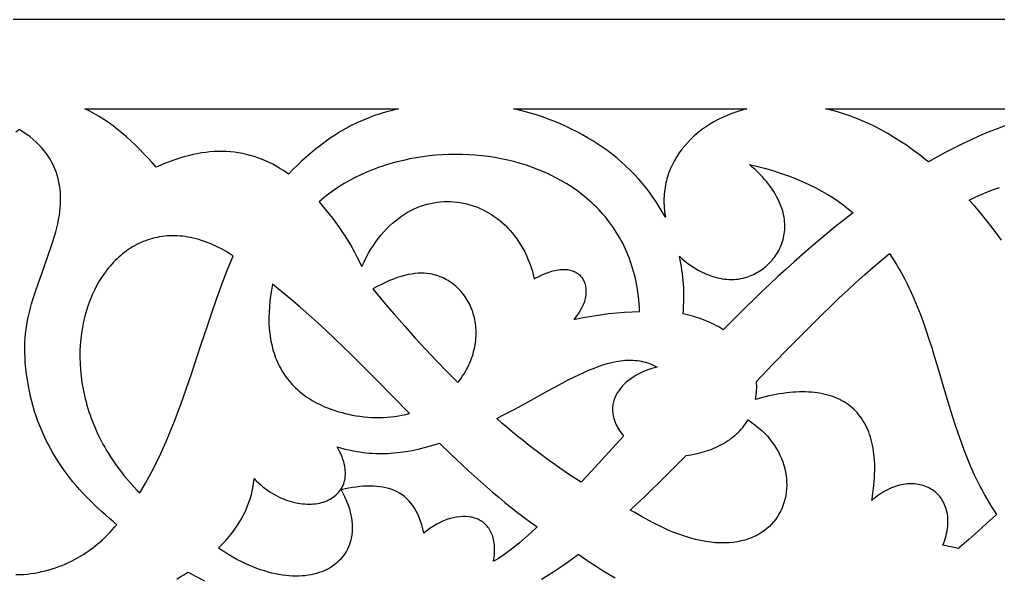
# Model space of a CAD drawing. Extents: x -105 to 105, y -148 to 149.
# Drawn here: x -3.26 to 30.36, y -68.78 to -49.61 of the extents above; entities that cross this region are included whole.
import ezdxf

# ---------------------------------------------------------------- set-up
doc = ezdxf.new("R2010")
doc.units = 0
doc.header["$MEASUREMENT"] = 0
doc.layers.add('LAYER_1', color=18, linetype='CONTINUOUS')

msp = doc.modelspace()

# ---------------------------------------------------------------- linework, layer by layer
at = {"layer": 'LAYER_1'}
for points in [[(64.584, -49.611), (-51.868, -49.611)], [(30.609, -53.248), (30.308, -53.361), (30.009, -53.481), (29.711, -53.608), (29.414, -53.741), (29.118, -53.882), (28.825, -54.029), (28.532, -54.181), (28.241, -54.34), (27.951, -54.505), (27.845, -54.42), (27.628, -54.248), (27.41, -54.085), (27.193, -53.93), (26.975, -53.785), (26.757, -53.648), (26.54, -53.519), (26.324, -53.399), (26.107, -53.288), (25.892, -53.184), (25.677, -53.088), (25.464, -53.001), (25.251, -52.921), (25.039, -52.848), (24.829, -52.784), (24.621, -52.726), (24.414, -52.676), (32.748, -52.676)], [(-3.397, -68.675), (-3.264, -68.684), (-3.132, -68.675), (-3.001, -68.663), (-2.873, -68.647), (-2.747, -68.629), (-2.622, -68.607), (-2.5, -68.581), (-2.379, -68.553), (-2.26, -68.522), (-2.143, -68.488), (-2.029, -68.45), (-1.915, -68.41), (-1.804, -68.367), (-1.695, -68.321), (-1.587, -68.272), (-1.481, -68.221), (-1.376, -68.167), (-1.274, -68.11), (-1.173, -68.05), (-1.073, -67.988), (-0.975, -67.924), (-0.879, -67.857), (-0.785, -67.787), (-0.692, -67.715), (-0.6, -67.641), (-0.51, -67.565), (-0.421, -67.486), (-0.334, -67.405), (-0.248, -67.322), (-0.164, -67.236), (-0.081, -67.149), (0.001, -67.059), (0.081, -66.968), (-0.034, -66.873), (-0.176, -66.755), (-0.315, -66.635), (-0.451, -66.514), (-0.584, -66.392), (-0.714, -66.268), (-0.841, -66.142), (-0.966, -66.015), (-1.087, -65.886), (-1.205, -65.756), (-1.319, -65.624), (-1.431, -65.49), (-1.539, -65.355), (-1.644, -65.217), (-1.746, -65.078), (-1.844, -64.937), (-1.939, -64.793), (-2.031, -64.648), (-2.119, -64.501), (-2.203, -64.352), (-2.284, -64.2), (-2.361, -64.047), (-2.435, -63.891), (-2.505, -63.733), (-2.571, -63.572), (-2.634, -63.409), (-2.693, -63.244), (-2.747, -63.077), (-2.799, -62.907), (-2.846, -62.734), (-2.889, -62.559), (-2.928, -62.381), (-2.963, -62.201), (-2.998, -61.994), (-3.027, -61.794), (-3.05, -61.601), (-3.067, -61.415), (-3.078, -61.234), (-3.084, -61.059), (-3.085, -60.889), (-3.08, -60.724), (-3.071, -60.563), (-3.057, -60.406), (-3.039, -60.252), (-3.017, -60.101), (-2.991, -59.953), (-2.961, -59.807), (-2.928, -59.662), (-2.892, -59.519), (-2.853, -59.377), (-2.811, -59.235), (-2.767, -59.093), (-2.72, -58.95), (-2.62, -58.663), (-2.515, -58.368), (-2.291, -57.745), (-2.177, -57.41), (-2.12, -57.235), (-2.063, -57.054), (-2.021, -56.91), (-1.984, -56.767), (-1.951, -56.626), (-1.923, -56.487), (-1.899, -56.349), (-1.881, -56.214), (-1.867, -56.08), (-1.858, -55.948), (-1.854, -55.818), (-1.856, -55.69), (-1.862, -55.564), (-1.873, -55.439), (-1.89, -55.317), (-1.912, -55.197), (-1.939, -55.078), (-1.972, -54.962), (-2.01, -54.848), (-2.053, -54.736), (-2.102, -54.626), (-2.156, -54.518), (-2.216, -54.412), (-2.282, -54.308), (-2.354, -54.207), (-2.431, -54.107), (-2.514, -54.01), (-2.603, -53.915), (-2.698, -53.823), (-2.799, -53.732), (-2.906, -53.644), (-3.019, -53.559), (-3.139, -53.475), (-3.264, -53.394), (-3.39, -53.475)], [(30.456, -57.194), (30.276, -56.944), (30.095, -56.703), (29.912, -56.471), (29.728, -56.246), (29.542, -56.029), (29.355, -55.82), (29.561, -55.719), (29.768, -55.624), (29.975, -55.535), (30.182, -55.453), (30.389, -55.377)], [(14.66, -68.845), (14.871, -68.715), (15.082, -68.579), (15.294, -68.437), (15.506, -68.29), (15.717, -68.136), (15.93, -67.977), (16.074, -68.082), (16.217, -68.184), (16.359, -68.282), (16.5, -68.376), (16.641, -68.466), (16.78, -68.553), (16.918, -68.636), (17.055, -68.716), (17.191, -68.793)], [(2.134, -68.841), (2.256, -68.765), (2.379, -68.687), (2.522, -68.596), (2.803, -68.749), (3.088, -68.901)]]:
    msp.add_lwpolyline(points, dxfattribs=at)
for points in [[(-1.02, -52.676), (9.746, -52.676), (9.614, -52.708), (9.483, -52.742), (9.351, -52.779), (9.221, -52.817), (9.091, -52.858), (8.962, -52.901), (8.833, -52.947), (8.705, -52.995), (8.509, -53.074), (8.316, -53.161), (8.128, -53.254), (7.942, -53.354), (7.76, -53.459), (7.582, -53.57), (7.407, -53.686), (7.235, -53.807), (7.067, -53.933), (6.902, -54.063), (6.739, -54.197), (6.58, -54.335), (6.424, -54.477), (6.27, -54.621), (6.119, -54.768), (5.971, -54.918), (5.922, -54.885), (5.801, -54.802), (5.678, -54.725), (5.554, -54.652), (5.429, -54.584), (5.303, -54.52), (5.177, -54.462), (5.049, -54.408), (4.92, -54.36), (4.789, -54.316), (4.658, -54.277), (4.525, -54.243), (4.392, -54.214), (4.257, -54.19), (4.121, -54.17), (3.983, -54.156), (3.844, -54.147), (3.704, -54.142), (3.562, -54.143), (3.42, -54.149), (3.275, -54.159), (3.13, -54.175), (2.982, -54.196), (2.834, -54.222), (2.684, -54.253), (2.532, -54.289), (2.379, -54.33), (2.224, -54.377), (2.067, -54.428), (1.909, -54.485), (1.749, -54.547), (1.588, -54.614), (1.425, -54.687), (1.284, -54.524), (1.141, -54.366), (0.997, -54.212), (0.852, -54.062), (0.705, -53.917), (0.557, -53.777), (0.407, -53.642), (0.256, -53.511), (0.103, -53.387), (-0.052, -53.267), (-0.209, -53.153), (-0.367, -53.045), (-0.527, -52.944), (-0.69, -52.848), (-0.854, -52.759)], [(13.702, -52.676), (21.72, -52.676), (21.543, -52.724), (21.37, -52.778), (21.202, -52.838), (21.038, -52.903), (20.879, -52.974), (20.725, -53.05), (20.576, -53.131), (20.432, -53.217), (20.293, -53.309), (20.16, -53.404), (20.032, -53.505), (19.91, -53.609), (19.794, -53.718), (19.684, -53.832), (19.58, -53.949), (19.483, -54.07), (19.392, -54.194), (19.307, -54.322), (19.23, -54.454), (19.16, -54.588), (19.096, -54.726), (19.041, -54.867), (19.015, -54.938), (18.992, -55.01), (18.971, -55.083), (18.951, -55.156), (18.934, -55.23), (18.918, -55.305), (18.905, -55.38), (18.893, -55.455), (18.884, -55.531), (18.876, -55.608), (18.871, -55.685), (18.868, -55.763), (18.866, -55.841), (18.867, -55.92), (18.87, -55.999), (18.876, -56.079), (18.883, -56.158), (18.892, -56.239), (18.904, -56.319), (18.918, -56.4), (18.905, -56.4), (18.81, -56.222), (18.709, -56.048), (18.602, -55.877), (18.49, -55.71), (18.373, -55.547), (18.25, -55.387), (18.122, -55.232), (17.99, -55.08), (17.852, -54.932), (17.71, -54.787), (17.564, -54.647), (17.413, -54.511), (17.258, -54.378), (17.099, -54.25), (16.935, -54.126), (16.769, -54.006), (16.598, -53.89), (16.424, -53.778), (16.247, -53.671), (16.066, -53.567), (15.883, -53.468), (15.696, -53.374), (15.507, -53.284), (15.315, -53.198), (15.12, -53.117), (14.924, -53.04), (14.725, -52.968), (14.524, -52.9), (14.321, -52.837), (14.116, -52.779), (13.91, -52.725)], [(7.022, -55.874), (7.268, -56.175), (7.478, -56.441), (7.572, -56.565), (7.661, -56.685), (7.746, -56.805), (7.827, -56.924), (7.907, -57.045), (7.985, -57.169), (8.063, -57.299), (8.143, -57.437), (8.225, -57.583), (8.31, -57.74), (8.495, -58.093), (8.567, -57.937), (8.642, -57.787), (8.721, -57.643), (8.802, -57.505), (8.886, -57.373), (8.972, -57.247), (9.061, -57.127), (9.153, -57.012), (9.247, -56.903), (9.343, -56.8), (9.441, -56.702), (9.54, -56.61), (9.642, -56.523), (9.746, -56.443), (9.851, -56.367), (9.957, -56.297), (10.065, -56.232), (10.174, -56.173), (10.284, -56.119), (10.395, -56.07), (10.507, -56.027), (10.62, -55.988), (10.733, -55.955), (10.847, -55.927), (10.961, -55.904), (11.076, -55.886), (11.19, -55.873), (11.305, -55.865), (11.419, -55.862), (11.533, -55.864), (11.647, -55.87), (11.76, -55.881), (11.873, -55.898), (11.985, -55.918), (12.096, -55.944), (12.206, -55.974), (12.316, -56.008), (12.424, -56.047), (12.53, -56.091), (12.635, -56.139), (12.739, -56.191), (12.841, -56.248), (12.941, -56.309), (13.039, -56.375), (13.135, -56.444), (13.229, -56.518), (13.321, -56.596), (13.41, -56.678), (13.497, -56.765), (13.581, -56.855), (13.662, -56.949), (13.74, -57.047), (13.816, -57.149), (13.888, -57.255), (13.957, -57.365), (14.023, -57.479), (14.085, -57.596), (14.143, -57.717), (14.198, -57.842), (14.249, -57.97), (14.296, -58.102), (14.338, -58.238), (14.377, -58.377), (14.411, -58.519), (14.489, -58.476), (14.565, -58.437), (14.64, -58.4), (14.713, -58.367), (14.784, -58.337), (14.854, -58.31), (14.922, -58.286), (14.988, -58.265), (15.053, -58.247), (15.115, -58.231), (15.177, -58.219), (15.236, -58.209), (15.294, -58.202), (15.35, -58.197), (15.405, -58.196), (15.457, -58.196), (15.508, -58.199), (15.557, -58.204), (15.605, -58.212), (15.65, -58.221), (15.694, -58.233), (15.736, -58.247), (15.776, -58.263), (15.815, -58.281), (15.851, -58.301), (15.886, -58.323), (15.919, -58.347), (15.95, -58.372), (15.979, -58.399), (16.007, -58.428), (16.032, -58.458), (16.056, -58.489), (16.078, -58.522), (16.097, -58.557), (16.115, -58.592), (16.131, -58.629), (16.146, -58.667), (16.158, -58.707), (16.168, -58.747), (16.176, -58.788), (16.183, -58.83), (16.187, -58.873), (16.19, -58.917), (16.19, -58.962), (16.185, -59.053), (16.172, -59.146), (16.151, -59.241), (16.122, -59.337), (16.084, -59.434), (16.038, -59.532), (15.984, -59.629), (15.922, -59.725), (15.851, -59.82), (15.771, -59.913), (16.083, -59.852), (16.386, -59.799), (16.681, -59.754), (16.968, -59.717), (17.247, -59.687), (17.517, -59.665), (17.779, -59.65), (18.032, -59.642), (18.026, -59.509), (18.017, -59.377), (18.006, -59.247), (17.992, -59.119), (17.976, -58.992), (17.957, -58.868), (17.936, -58.745), (17.912, -58.623), (17.886, -58.504), (17.857, -58.386), (17.826, -58.269), (17.793, -58.155), (17.758, -58.042), (17.72, -57.931), (17.681, -57.821), (17.639, -57.714), (17.595, -57.608), (17.549, -57.503), (17.5, -57.401), (17.45, -57.3), (17.398, -57.2), (17.344, -57.103), (17.287, -57.007), (17.229, -56.912), (17.169, -56.82), (17.108, -56.729), (17.044, -56.64), (16.979, -56.552), (16.912, -56.466), (16.843, -56.382), (16.772, -56.299), (16.7, -56.219), (16.627, -56.139), (16.551, -56.062), (16.474, -55.986), (16.396, -55.911), (16.316, -55.839), (16.235, -55.768), (16.152, -55.699), (16.068, -55.631), (15.982, -55.565), (15.896, -55.5), (15.808, -55.438), (15.718, -55.376), (15.628, -55.317), (15.536, -55.259), (15.349, -55.148), (15.158, -55.044), (14.962, -54.946), (14.763, -54.855), (14.56, -54.77), (14.353, -54.691), (14.144, -54.619), (13.932, -54.554), (13.717, -54.494), (13.5, -54.441), (13.28, -54.395), (13.059, -54.355), (12.837, -54.321), (12.613, -54.293), (12.388, -54.272), (12.162, -54.257), (11.936, -54.248), (11.709, -54.246), (11.483, -54.25), (11.257, -54.26), (11.031, -54.276), (10.806, -54.298), (10.582, -54.327), (10.36, -54.361), (10.138, -54.402), (9.919, -54.449), (9.702, -54.502), (9.487, -54.561), (9.275, -54.626), (9.065, -54.697), (8.859, -54.774), (8.656, -54.857), (8.457, -54.947), (8.261, -55.042), (8.07, -55.143), (7.883, -55.25), (7.7, -55.363), (7.523, -55.482), (7.35, -55.607), (7.266, -55.671), (7.184, -55.737), (7.102, -55.805)], [(25.366, -56.25), (25.07, -56.48), (24.776, -56.713), (24.485, -56.95), (24.196, -57.191), (23.908, -57.436), (23.623, -57.683), (23.341, -57.933), (23.06, -58.186), (22.782, -58.441), (22.506, -58.698), (22.233, -58.957), (21.961, -59.217), (21.693, -59.479), (21.427, -59.741), (21.163, -60.005), (20.902, -60.268), (20.826, -60.221), (20.748, -60.175), (20.669, -60.131), (20.589, -60.089), (20.506, -60.049), (20.423, -60.01), (20.338, -59.973), (20.252, -59.938), (20.164, -59.905), (20.076, -59.873), (19.986, -59.844), (19.895, -59.816), (19.804, -59.79), (19.711, -59.766), (19.523, -59.723), (19.534, -59.592), (19.543, -59.462), (19.548, -59.333), (19.551, -59.205), (19.552, -59.078), (19.55, -58.952), (19.545, -58.827), (19.538, -58.703), (19.529, -58.58), (19.517, -58.458), (19.503, -58.337), (19.487, -58.217), (19.468, -58.098), (19.447, -57.98), (19.423, -57.863), (19.398, -57.747), (19.482, -57.825), (19.577, -57.905), (19.682, -57.986), (19.796, -58.067), (19.918, -58.145), (20.048, -58.221), (20.185, -58.291), (20.256, -58.325), (20.328, -58.356), (20.401, -58.386), (20.476, -58.413), (20.552, -58.439), (20.628, -58.462), (20.706, -58.483), (20.785, -58.5), (20.864, -58.515), (20.944, -58.527), (21.024, -58.536), (21.105, -58.542), (21.186, -58.543), (21.268, -58.541), (21.349, -58.536), (21.431, -58.526), (21.512, -58.512), (21.594, -58.493), (21.653, -58.477), (21.711, -58.459), (21.77, -58.439), (21.828, -58.416), (21.885, -58.392), (21.942, -58.366), (21.998, -58.338), (22.053, -58.308), (22.107, -58.277), (22.161, -58.243), (22.214, -58.208), (22.265, -58.171), (22.316, -58.132), (22.365, -58.091), (22.414, -58.049), (22.46, -58.005), (22.506, -57.96), (22.55, -57.913), (22.593, -57.865), (22.634, -57.815), (22.673, -57.763), (22.71, -57.71), (22.746, -57.656), (22.78, -57.6), (22.812, -57.543), (22.842, -57.485), (22.87, -57.425), (22.896, -57.364), (22.919, -57.302), (22.941, -57.239), (22.96, -57.175), (22.976, -57.109), (22.99, -57.042), (23.002, -56.974), (23.01, -56.905), (23.016, -56.836), (23.02, -56.765), (23.02, -56.693), (23.018, -56.62), (23.012, -56.547), (23.004, -56.472), (22.992, -56.397), (22.978, -56.321), (22.959, -56.244), (22.938, -56.166), (22.913, -56.088), (22.885, -56.009), (22.853, -55.929), (22.818, -55.849), (22.779, -55.768), (22.736, -55.687), (22.689, -55.605), (22.638, -55.523), (22.584, -55.44), (22.525, -55.356), (22.462, -55.273), (22.396, -55.189), (22.324, -55.104), (22.249, -55.02), (22.169, -54.935), (22.085, -54.849), (21.996, -54.764), (21.903, -54.678), (21.804, -54.593), (22.091, -54.661), (22.369, -54.734), (22.637, -54.812), (22.895, -54.896), (23.145, -54.984), (23.387, -55.077), (23.619, -55.175), (23.844, -55.277), (24.06, -55.384), (24.269, -55.496), (24.47, -55.611), (24.663, -55.731), (24.849, -55.855), (25.028, -55.983), (25.2, -56.115)], [(0.78, -65.79), (0.864, -65.878), (0.932, -65.763), (1.063, -65.541), (1.19, -65.313), (1.313, -65.081), (1.432, -64.845), (1.548, -64.605), (1.66, -64.361), (1.769, -64.113), (1.874, -63.863), (1.977, -63.61), (2.078, -63.355), (2.176, -63.097), (2.272, -62.838), (2.366, -62.577), (2.458, -62.314), (2.639, -61.787), (2.815, -61.259), (2.989, -60.732), (3.162, -60.209), (3.336, -59.692), (3.512, -59.183), (3.602, -58.933), (3.693, -58.685), (3.786, -58.441), (3.88, -58.201), (3.977, -57.964), (4.075, -57.732), (3.974, -57.667), (3.873, -57.605), (3.772, -57.547), (3.672, -57.492), (3.573, -57.441), (3.474, -57.393), (3.375, -57.348), (3.277, -57.306), (3.18, -57.267), (3.083, -57.232), (2.987, -57.199), (2.892, -57.17), (2.797, -57.144), (2.703, -57.121), (2.609, -57.101), (2.517, -57.083), (2.424, -57.069), (2.333, -57.058), (2.243, -57.049), (2.153, -57.043), (2.064, -57.04), (1.975, -57.04), (1.888, -57.043), (1.801, -57.048), (1.716, -57.056), (1.631, -57.066), (1.547, -57.079), (1.464, -57.095), (1.382, -57.113), (1.301, -57.134), (1.22, -57.157), (1.141, -57.182), (1.063, -57.21), (0.986, -57.24), (0.909, -57.273), (0.834, -57.307), (0.76, -57.344), (0.687, -57.384), (0.615, -57.425), (0.545, -57.469), (0.475, -57.514), (0.407, -57.562), (0.339, -57.612), (0.273, -57.664), (0.208, -57.718), (0.145, -57.774), (0.082, -57.831), (0.021, -57.891), (-0.039, -57.952), (-0.097, -58.016), (-0.155, -58.081), (-0.211, -58.147), (-0.265, -58.216), (-0.318, -58.286), (-0.37, -58.358), (-0.421, -58.431), (-0.47, -58.506), (-0.517, -58.583), (-0.563, -58.661), (-0.608, -58.74), (-0.693, -58.904), (-0.771, -59.073), (-0.844, -59.247), (-0.91, -59.426), (-0.969, -59.61), (-1.022, -59.798), (-1.068, -59.991), (-1.107, -60.187), (-1.139, -60.387), (-1.164, -60.591), (-1.181, -60.797), (-1.191, -61.007), (-1.193, -61.219), (-1.188, -61.433), (-1.174, -61.649), (-1.152, -61.867), (-1.139, -61.977), (-1.123, -62.087), (-1.105, -62.197), (-1.084, -62.308), (-1.062, -62.418), (-1.038, -62.529), (-1.011, -62.64), (-0.982, -62.752), (-0.951, -62.863), (-0.918, -62.975), (-0.883, -63.086), (-0.845, -63.198), (-0.805, -63.309), (-0.763, -63.421), (-0.718, -63.532), (-0.671, -63.643), (-0.622, -63.754), (-0.571, -63.865), (-0.517, -63.976), (-0.461, -64.086), (-0.402, -64.196), (-0.341, -64.306), (-0.277, -64.415), (-0.211, -64.524), (-0.143, -64.633), (-0.072, -64.741), (0.002, -64.849), (0.078, -64.956), (0.157, -65.062), (0.238, -65.168), (0.322, -65.274), (0.408, -65.378), (0.497, -65.482), (0.589, -65.585), (0.683, -65.688)], [(22.047, -62.051), (22.613, -61.457), (23.181, -60.869), (23.465, -60.579), (23.75, -60.291), (24.035, -60.006), (24.32, -59.724), (24.606, -59.447), (24.891, -59.174), (25.178, -58.906), (25.464, -58.643), (25.751, -58.385), (26.038, -58.134), (26.325, -57.889), (26.612, -57.651), (26.695, -57.774), (26.775, -57.898), (26.853, -58.023), (26.928, -58.149), (27.001, -58.276), (27.071, -58.405), (27.14, -58.535), (27.207, -58.666), (27.271, -58.798), (27.334, -58.931), (27.454, -59.201), (27.568, -59.474), (27.676, -59.75), (27.778, -60.03), (27.877, -60.312), (27.971, -60.597), (28.063, -60.885), (28.152, -61.174), (28.239, -61.464), (28.412, -62.049), (28.585, -62.637), (28.674, -62.931), (28.766, -63.225), (28.86, -63.518), (28.958, -63.811), (29.061, -64.102), (29.168, -64.392), (29.281, -64.68), (29.401, -64.966), (29.528, -65.25), (29.594, -65.391), (29.662, -65.531), (29.733, -65.67), (29.805, -65.809), (29.88, -65.947), (29.957, -66.084), (30.037, -66.22), (30.119, -66.355), (30.204, -66.489), (30.292, -66.622), (30.267, -66.645), (29.952, -66.931), (29.645, -67.206), (29.336, -67.478), (29.018, -67.753), (28.982, -67.784), (28.716, -67.726), (28.45, -67.672), (28.483, -67.587), (28.512, -67.503), (28.537, -67.42), (28.559, -67.339), (28.578, -67.259), (28.593, -67.181), (28.605, -67.104), (28.614, -67.029), (28.62, -66.955), (28.623, -66.882), (28.623, -66.811), (28.619, -66.742), (28.613, -66.675), (28.604, -66.609), (28.593, -66.544), (28.578, -66.482), (28.562, -66.421), (28.542, -66.362), (28.52, -66.305), (28.496, -66.25), (28.469, -66.196), (28.44, -66.145), (28.409, -66.095), (28.375, -66.048), (28.34, -66.002), (28.302, -65.959), (28.263, -65.917), (28.222, -65.878), (28.178, -65.841), (28.133, -65.806), (28.087, -65.773), (28.038, -65.743), (27.988, -65.714), (27.937, -65.688), (27.884, -65.665), (27.829, -65.644), (27.774, -65.625), (27.717, -65.608), (27.659, -65.595), (27.599, -65.583), (27.539, -65.574), (27.478, -65.568), (27.415, -65.564), (27.352, -65.563), (27.288, -65.565), (27.223, -65.569), (27.158, -65.576), (27.092, -65.586), (27.025, -65.598), (26.958, -65.613), (26.891, -65.632), (26.823, -65.653), (26.755, -65.677), (26.686, -65.704), (26.617, -65.734), (26.549, -65.766), (26.48, -65.802), (26.411, -65.842), (26.342, -65.884), (26.274, -65.929), (26.206, -65.977), (26.138, -66.029), (26.07, -66.084), (26.003, -66.142), (26.026, -66.004), (26.046, -65.869), (26.064, -65.736), (26.078, -65.605), (26.09, -65.477), (26.099, -65.352), (26.105, -65.229), (26.108, -65.109), (26.108, -64.991), (26.106, -64.876), (26.101, -64.763), (26.093, -64.653), (26.082, -64.545), (26.069, -64.44), (26.053, -64.338), (26.034, -64.238), (26.012, -64.141), (25.988, -64.047), (25.962, -63.955), (25.932, -63.865), (25.9, -63.779), (25.866, -63.695), (25.829, -63.613), (25.79, -63.534), (25.748, -63.458), (25.703, -63.384), (25.656, -63.313), (25.607, -63.245), (25.555, -63.179), (25.5, -63.116), (25.444, -63.056), (25.385, -62.998), (25.323, -62.943), (25.259, -62.89), (25.193, -62.84), (25.125, -62.793), (25.054, -62.749), (24.981, -62.707), (24.906, -62.668), (24.829, -62.632), (24.749, -62.598), (24.667, -62.567), (24.583, -62.539), (24.497, -62.513), (24.409, -62.49), (24.318, -62.47), (24.226, -62.452), (24.131, -62.438), (24.034, -62.426), (23.935, -62.416), (23.835, -62.41), (23.732, -62.406), (23.627, -62.405), (23.52, -62.407), (23.412, -62.411), (23.301, -62.418), (23.188, -62.428), (23.074, -62.441), (22.958, -62.456), (22.84, -62.475), (22.719, -62.496), (22.598, -62.52), (22.474, -62.546), (22.349, -62.576), (22.017, -62.664), (22.029, -62.584), (22.039, -62.505), (22.046, -62.427), (22.051, -62.35), (22.054, -62.273), (22.054, -62.198), (22.052, -62.124)], [(11.793, -62.082), (11.849, -62.008), (11.903, -61.933), (11.954, -61.858), (12.002, -61.783), (12.047, -61.707), (12.089, -61.631), (12.129, -61.555), (12.166, -61.479), (12.2, -61.403), (12.232, -61.326), (12.261, -61.25), (12.287, -61.173), (12.311, -61.097), (12.332, -61.021), (12.351, -60.945), (12.367, -60.869), (12.381, -60.793), (12.393, -60.718), (12.402, -60.643), (12.409, -60.568), (12.413, -60.494), (12.416, -60.42), (12.416, -60.347), (12.413, -60.275), (12.409, -60.203), (12.402, -60.131), (12.393, -60.061), (12.383, -59.991), (12.37, -59.922), (12.355, -59.853), (12.338, -59.786), (12.319, -59.72), (12.298, -59.654), (12.275, -59.59), (12.25, -59.526), (12.223, -59.464), (12.195, -59.403), (12.164, -59.343), (12.132, -59.284), (12.098, -59.227), (12.063, -59.171), (12.025, -59.116), (11.986, -59.063), (11.946, -59.011), (11.904, -58.96), (11.86, -58.912), (11.814, -58.865), (11.768, -58.819), (11.719, -58.775), (11.669, -58.733), (11.618, -58.693), (11.565, -58.654), (11.511, -58.618), (11.456, -58.583), (11.399, -58.55), (11.341, -58.52), (11.282, -58.491), (11.222, -58.464), (11.16, -58.44), (11.097, -58.418), (11.034, -58.398), (10.969, -58.38), (10.902, -58.365), (10.835, -58.352), (10.737, -58.338), (10.636, -58.329), (10.531, -58.327), (10.423, -58.33), (10.313, -58.339), (10.199, -58.355), (10.081, -58.376), (9.961, -58.404), (9.837, -58.439), (9.709, -58.48), (9.578, -58.527), (9.444, -58.581), (9.306, -58.642), (9.164, -58.71), (9.019, -58.785), (8.87, -58.867), (9.235, -59.306), (9.6, -59.733), (9.964, -60.149), (10.328, -60.555), (10.692, -60.951), (11.057, -61.337), (11.424, -61.714)], [(5.427, -58.708), (5.389, -58.906), (5.357, -59.102), (5.332, -59.295), (5.314, -59.486), (5.303, -59.675), (5.299, -59.861), (5.302, -60.044), (5.312, -60.224), (5.329, -60.401), (5.354, -60.575), (5.37, -60.66), (5.387, -60.745), (5.406, -60.828), (5.427, -60.911), (5.45, -60.992), (5.475, -61.073), (5.502, -61.153), (5.531, -61.231), (5.562, -61.309), (5.595, -61.385), (5.63, -61.46), (5.667, -61.534), (5.707, -61.607), (5.748, -61.679), (5.791, -61.75), (5.837, -61.819), (5.884, -61.887), (5.934, -61.954), (5.986, -62.019), (6.04, -62.084), (6.097, -62.146), (6.155, -62.208), (6.216, -62.268), (6.279, -62.327), (6.344, -62.384), (6.411, -62.44), (6.481, -62.494), (6.553, -62.547), (6.627, -62.599), (6.704, -62.648), (6.783, -62.697), (6.864, -62.743), (6.948, -62.788), (7.034, -62.832), (7.122, -62.874), (7.213, -62.914), (7.307, -62.952), (7.402, -62.989), (7.5, -63.024), (7.601, -63.057), (7.704, -63.089), (7.81, -63.118), (7.918, -63.146), (8.028, -63.172), (8.16, -63.2), (8.292, -63.224), (8.425, -63.244), (8.558, -63.26), (8.692, -63.273), (8.825, -63.281), (8.959, -63.286), (9.092, -63.287), (9.224, -63.284), (9.356, -63.277), (9.488, -63.266), (9.619, -63.251), (9.749, -63.232), (9.877, -63.209), (10.005, -63.182), (10.131, -63.15), (8.991, -61.992), (8.423, -61.42), (8.138, -61.137), (7.851, -60.856), (7.561, -60.577), (7.269, -60.301), (6.974, -60.027), (6.674, -59.756), (6.37, -59.489), (6.062, -59.225), (5.747, -58.965)], [(17.484, -63.923), (16.735, -64.743), (16.375, -65.133), (16.025, -65.51), (15.843, -65.393), (15.661, -65.274), (15.479, -65.152), (15.297, -65.028), (15.115, -64.9), (14.933, -64.77), (14.752, -64.637), (14.571, -64.502), (14.39, -64.363), (14.208, -64.223), (14.027, -64.079), (13.847, -63.933), (13.666, -63.784), (13.485, -63.632), (13.305, -63.478), (13.124, -63.322), (13.316, -63.221), (13.725, -63.007), (14.122, -62.791), (14.883, -62.37), (15.247, -62.171), (15.601, -61.985), (15.775, -61.898), (15.945, -61.815), (16.114, -61.737), (16.279, -61.664), (16.443, -61.597), (16.604, -61.535), (16.763, -61.481), (16.919, -61.433), (17.074, -61.393), (17.226, -61.36), (17.376, -61.336), (17.45, -61.327), (17.523, -61.32), (17.596, -61.316), (17.669, -61.314), (17.741, -61.314), (17.812, -61.317), (17.883, -61.322), (17.954, -61.329), (18.024, -61.34), (18.093, -61.352), (18.162, -61.368), (18.231, -61.386), (18.299, -61.408), (18.366, -61.432), (18.434, -61.458), (18.5, -61.488), (18.566, -61.521), (18.632, -61.557), (18.54, -61.578), (18.447, -61.604), (18.354, -61.633), (18.261, -61.667), (18.168, -61.705), (18.077, -61.747), (17.987, -61.793), (17.899, -61.842), (17.813, -61.895), (17.731, -61.952), (17.651, -62.012), (17.575, -62.076), (17.503, -62.143), (17.436, -62.213), (17.373, -62.287), (17.316, -62.363), (17.265, -62.442), (17.22, -62.524), (17.181, -62.609), (17.15, -62.697), (17.137, -62.742), (17.126, -62.787), (17.117, -62.833), (17.11, -62.88), (17.105, -62.927), (17.103, -62.975), (17.102, -63.023), (17.104, -63.072), (17.108, -63.122), (17.115, -63.172), (17.123, -63.222), (17.135, -63.273), (17.149, -63.325), (17.165, -63.377), (17.184, -63.43), (17.206, -63.483), (17.231, -63.536), (17.258, -63.59), (17.288, -63.645), (17.322, -63.699), (17.358, -63.755), (17.397, -63.81), (17.439, -63.866)], [(17.712, -66.466), (17.951, -66.244), (18.19, -66.018), (18.429, -65.787), (18.669, -65.553), (19.148, -65.075), (19.629, -64.586), (19.788, -64.565), (19.946, -64.537), (20.103, -64.501), (20.259, -64.458), (20.411, -64.408), (20.487, -64.38), (20.561, -64.35), (20.635, -64.319), (20.707, -64.285), (20.779, -64.25), (20.849, -64.213), (20.918, -64.174), (20.986, -64.134), (21.052, -64.091), (21.117, -64.047), (21.181, -64), (21.242, -63.952), (21.303, -63.902), (21.361, -63.85), (21.418, -63.797), (21.472, -63.741), (21.525, -63.684), (21.576, -63.625), (21.624, -63.564), (21.671, -63.501), (21.715, -63.436), (21.756, -63.37), (21.883, -63.454), (22.004, -63.543), (22.117, -63.635), (22.225, -63.73), (22.326, -63.829), (22.42, -63.93), (22.508, -64.034), (22.59, -64.14), (22.665, -64.248), (22.734, -64.358), (22.797, -64.47), (22.853, -64.583), (22.903, -64.697), (22.947, -64.812), (22.985, -64.928), (23.017, -65.044), (23.042, -65.161), (23.061, -65.277), (23.075, -65.393), (23.082, -65.509), (23.083, -65.624), (23.079, -65.738), (23.068, -65.851), (23.052, -65.963), (23.029, -66.072), (23.001, -66.18), (22.967, -66.286), (22.927, -66.389), (22.881, -66.49), (22.83, -66.588), (22.773, -66.683), (22.71, -66.774), (22.642, -66.862), (22.567, -66.946), (22.488, -67.027), (22.402, -67.103), (22.312, -67.174), (22.215, -67.241), (22.113, -67.302), (22.006, -67.359), (21.893, -67.41), (21.775, -67.455), (21.652, -67.495), (21.523, -67.528), (21.389, -67.555), (21.249, -67.576), (21.105, -67.589), (20.955, -67.596), (20.8, -67.595), (20.64, -67.587), (20.474, -67.571), (20.304, -67.546), (20.128, -67.514), (19.947, -67.473), (19.762, -67.423), (19.571, -67.365), (19.376, -67.297), (19.175, -67.22), (18.97, -67.133), (18.759, -67.036), (18.544, -66.929), (18.324, -66.812), (18.099, -66.684), (17.87, -66.545)], [(14.512, -67.047), (14.306, -67.239), (14.105, -67.418), (13.909, -67.586), (13.719, -67.741), (13.535, -67.882), (13.357, -68.011), (13.269, -68.069), (13.184, -68.125), (13.1, -68.176), (13.017, -68.224), (13.029, -68.146), (13.039, -68.069), (13.046, -67.995), (13.05, -67.923), (13.052, -67.853), (13.051, -67.785), (13.049, -67.719), (13.044, -67.655), (13.036, -67.594), (13.027, -67.534), (13.015, -67.477), (13.001, -67.421), (12.986, -67.368), (12.968, -67.316), (12.948, -67.267), (12.926, -67.22), (12.903, -67.175), (12.877, -67.132), (12.85, -67.091), (12.821, -67.052), (12.791, -67.015), (12.759, -66.98), (12.725, -66.947), (12.69, -66.916), (12.653, -66.887), (12.615, -66.86), (12.576, -66.835), (12.535, -66.812), (12.493, -66.791), (12.45, -66.771), (12.406, -66.754), (12.361, -66.739), (12.314, -66.726), (12.267, -66.715), (12.218, -66.705), (12.169, -66.698), (12.068, -66.689), (11.964, -66.688), (11.857, -66.694), (11.748, -66.708), (11.637, -66.73), (11.524, -66.759), (11.411, -66.795), (11.297, -66.839), (11.182, -66.89), (11.068, -66.949), (10.954, -67.014), (10.842, -67.088), (10.73, -67.168), (10.62, -67.255), (10.588, -67.111), (10.55, -66.975), (10.509, -66.846), (10.463, -66.724), (10.413, -66.61), (10.359, -66.504), (10.3, -66.404), (10.238, -66.311), (10.172, -66.225), (10.102, -66.145), (10.029, -66.072), (9.952, -66.005), (9.871, -65.944), (9.787, -65.89), (9.7, -65.841), (9.609, -65.798), (9.516, -65.76), (9.419, -65.728), (9.319, -65.701), (9.216, -65.68), (9.11, -65.663), (9.001, -65.651), (8.89, -65.644), (8.776, -65.642), (8.66, -65.644), (8.541, -65.65), (8.42, -65.66), (8.297, -65.675), (8.171, -65.693), (8.043, -65.714), (7.914, -65.74), (7.782, -65.769), (7.842, -65.882), (7.897, -65.994), (7.947, -66.104), (7.991, -66.214), (8.03, -66.322), (8.064, -66.428), (8.093, -66.533), (8.117, -66.637), (8.135, -66.738), (8.149, -66.839), (8.158, -66.937), (8.162, -67.033), (8.162, -67.128), (8.157, -67.22), (8.148, -67.311), (8.134, -67.399), (8.115, -67.485), (8.093, -67.569), (8.066, -67.651), (8.035, -67.73), (7.999, -67.807), (7.96, -67.881), (7.917, -67.952), (7.87, -68.021), (7.819, -68.088), (7.765, -68.151), (7.706, -68.212), (7.645, -68.269), (7.579, -68.324), (7.51, -68.375), (7.438, -68.424), (7.363, -68.469), (7.284, -68.511), (7.202, -68.549), (7.117, -68.585), (7.029, -68.616), (6.938, -68.644), (6.845, -68.669), (6.748, -68.69), (6.649, -68.707), (6.547, -68.72), (6.442, -68.73), (6.335, -68.735), (6.226, -68.737), (6.114, -68.734), (6, -68.728), (5.884, -68.717), (5.765, -68.701), (5.645, -68.682), (5.522, -68.658), (5.398, -68.629), (5.272, -68.596), (5.143, -68.559), (5.014, -68.516), (4.882, -68.469), (4.749, -68.417), (4.615, -68.361), (4.479, -68.299), (4.341, -68.232), (4.203, -68.16), (4.063, -68.083), (3.922, -68.001), (3.78, -67.914), (3.637, -67.821), (3.565, -67.772), (3.696, -67.64), (3.82, -67.506), (3.937, -67.37), (4.047, -67.232), (4.15, -67.091), (4.246, -66.948), (4.335, -66.803), (4.416, -66.655), (4.49, -66.505), (4.556, -66.352), (4.614, -66.197), (4.641, -66.119), (4.665, -66.04), (4.688, -65.96), (4.708, -65.88), (4.727, -65.799), (4.744, -65.718), (4.758, -65.636), (4.771, -65.553), (4.782, -65.47), (4.791, -65.386), (4.866, -65.46), (4.941, -65.532), (5.018, -65.599), (5.096, -65.664), (5.175, -65.724), (5.254, -65.782), (5.333, -65.836), (5.414, -65.886), (5.494, -65.933), (5.575, -65.977), (5.656, -66.018), (5.737, -66.055), (5.818, -66.089), (5.899, -66.12), (5.98, -66.148), (6.06, -66.173), (6.141, -66.194), (6.22, -66.213), (6.299, -66.228), (6.377, -66.241), (6.455, -66.25), (6.531, -66.257), (6.607, -66.261), (6.681, -66.261), (6.755, -66.259), (6.827, -66.255), (6.897, -66.247), (6.966, -66.237), (7.034, -66.223), (7.1, -66.208), (7.164, -66.189), (7.226, -66.168), (7.286, -66.145), (7.344, -66.118), (7.401, -66.09), (7.454, -66.059), (7.506, -66.025), (7.555, -65.989), (7.601, -65.95), (7.645, -65.909), (7.686, -65.866), (7.724, -65.821), (7.759, -65.773), (7.791, -65.723), (7.82, -65.671), (7.846, -65.616), (7.869, -65.559), (7.888, -65.501), (7.903, -65.44), (7.915, -65.377), (7.923, -65.312), (7.928, -65.245), (7.928, -65.176), (7.924, -65.106), (7.917, -65.033), (7.905, -64.958), (7.889, -64.882), (7.868, -64.804), (7.843, -64.724), (7.813, -64.642), (7.779, -64.559), (7.739, -64.474), (7.695, -64.387), (7.646, -64.298), (7.759, -64.331), (7.872, -64.36), (7.983, -64.387), (8.094, -64.412), (8.205, -64.434), (8.315, -64.453), (8.424, -64.47), (8.532, -64.485), (8.641, -64.497), (8.748, -64.506), (8.855, -64.514), (8.962, -64.519), (9.069, -64.521), (9.174, -64.522), (9.28, -64.52), (9.386, -64.517), (9.491, -64.511), (9.595, -64.503), (9.805, -64.481), (10.013, -64.451), (10.221, -64.414), (10.429, -64.37), (10.638, -64.319), (10.847, -64.261), (11.056, -64.196), (11.154, -64.166), (11.55, -64.549), (11.952, -64.927), (12.155, -65.114), (12.359, -65.299), (12.565, -65.483), (12.773, -65.666), (12.983, -65.846), (13.195, -66.024), (13.408, -66.201), (13.624, -66.375), (13.842, -66.547), (14.063, -66.716), (14.286, -66.883)]]:
    msp.add_lwpolyline(points, close=True, dxfattribs=at)

doc.saveas('drawing.dxf')
